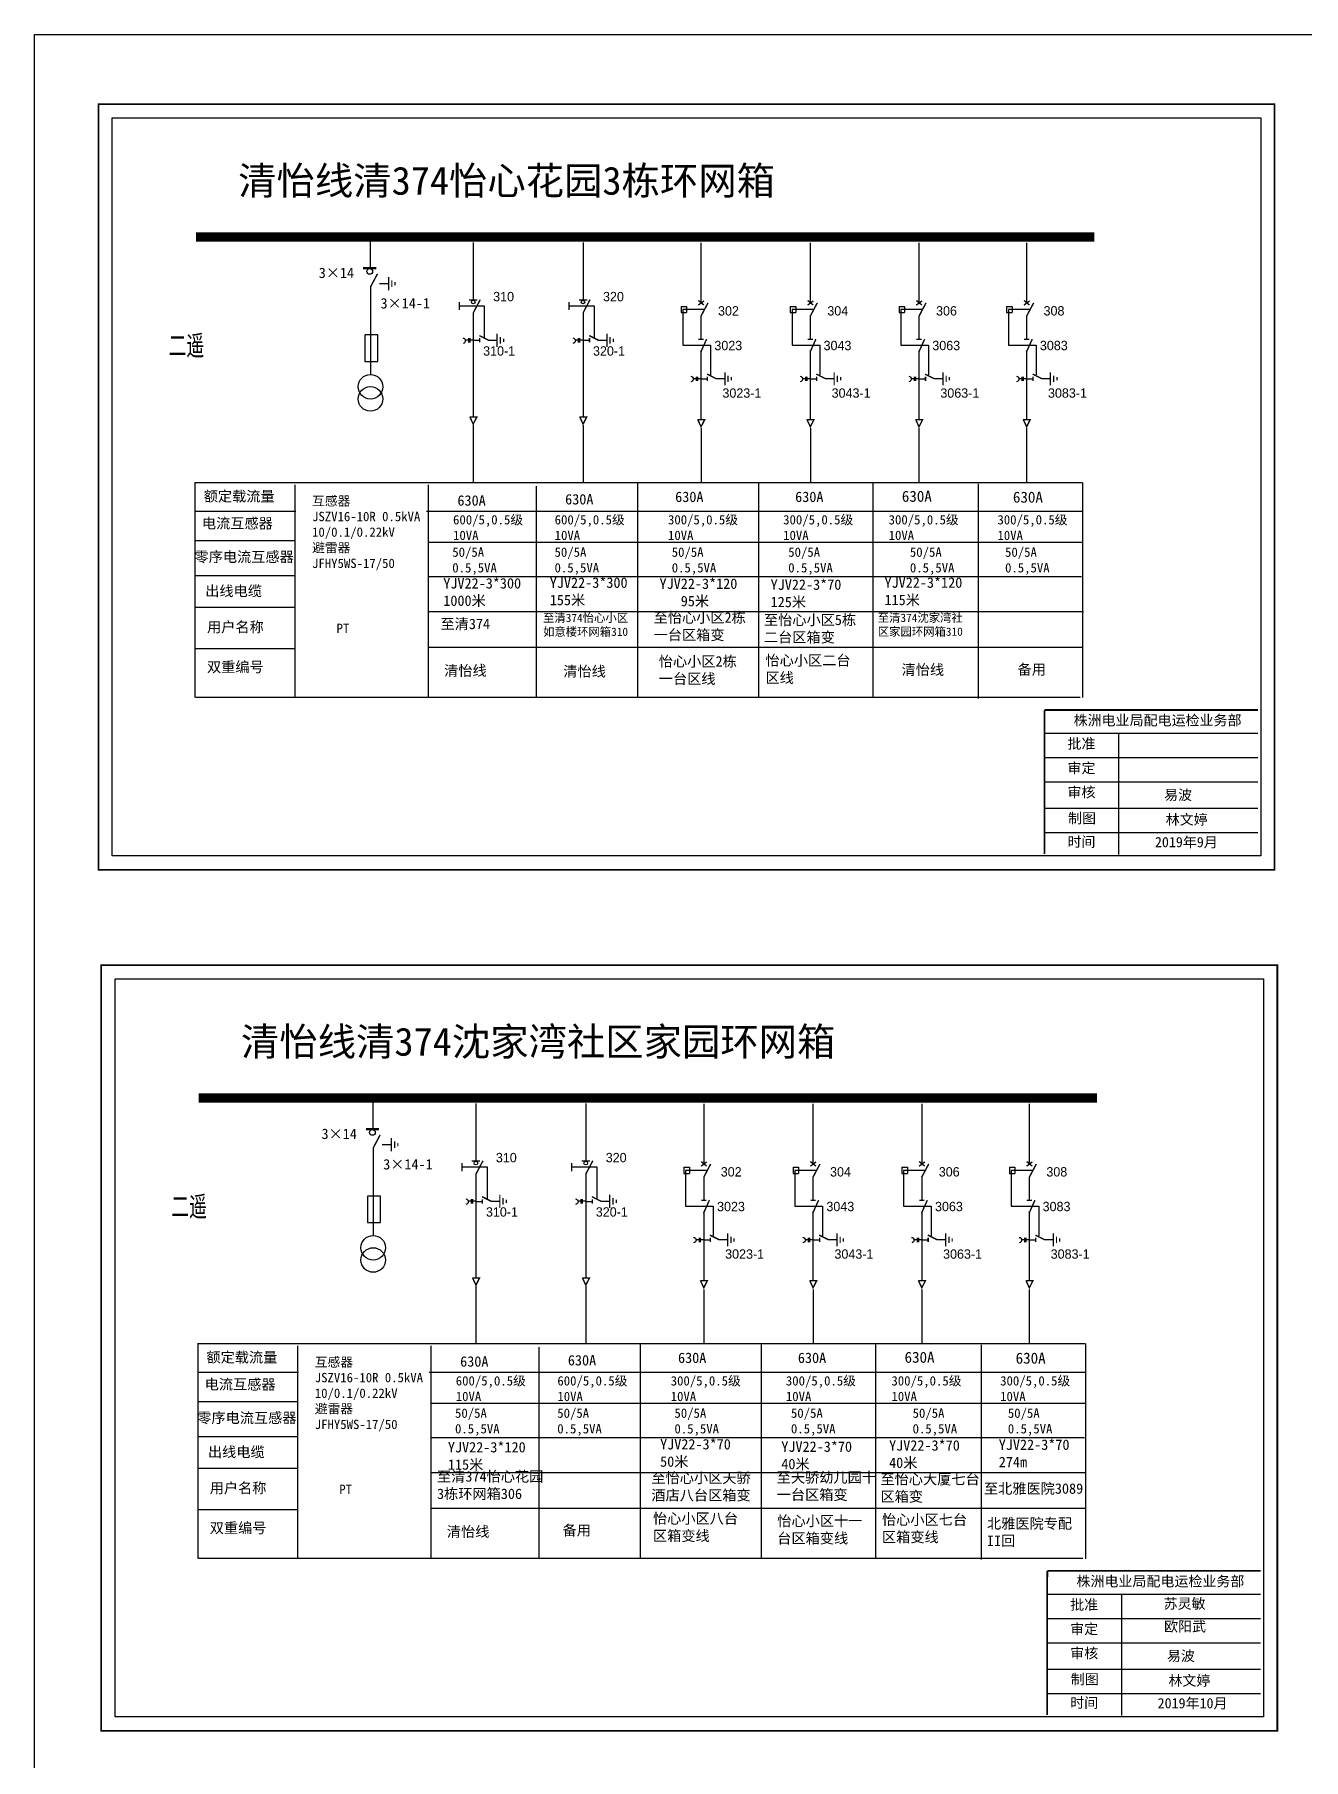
# Model space of a CAD drawing. Extents: x -194 to 226, y -192 to 105.
# Drawn here: x -194.2 to -58.8, y -79 to 105.1 of the extents above; entities that cross this region are included whole.
import ezdxf

# ---------------------------------------------------------------- set-up
doc = ezdxf.new("R2010")
doc.units = 0
doc.header["$LTSCALE"] = 0.774411
doc.linetypes.add('ACAD_ISO02W100', pattern=[15, 12, -3])
doc.linetypes.add('CENTER', pattern=[50.8, 31.75, -6.35, 6.35, -6.35])
doc.layers.get('0').update_dxf_attribs({"linetype": 'CONTINUOUS'})
doc.layers.add('2', color=7, linetype='CONTINUOUS')
doc.layers.add('3', color=7, linetype='CONTINUOUS')
doc.styles.add('hztxt_txtstyle_0.00_0_0', font='simkai.ttf')
doc.styles.add('hztxt_txtstyle_1.80_0_0', font='', dxfattribs={"height": 1.8, "bigfont": 'hztxt.shx'})
doc.styles.add('hztxt_txtstyle_2.70_0_0', font='simkai.ttf', dxfattribs={"height": 2.7})
doc.styles.add('KaiTi_txtstyle_1.11_0_0', font='simkai.ttf', dxfattribs={"height": 1.109414})
doc.styles.add('SimSun_txtstyle_1.09_0_0', font='', dxfattribs={"height": 1.0944})
doc.styles.add('字体', font='', dxfattribs={"height": 2.5})
doc.styles.add('宋体', font='', dxfattribs={"width": 0.65})
doc.styles.get('hztxt_txtstyle_1.80_0_0').set_extended_font_data('hztxt')
doc.styles.get('SimSun_txtstyle_1.09_0_0').set_extended_font_data('SimSun')
doc.styles.get('字体').set_extended_font_data('SimSun')
doc.styles.get('宋体').set_extended_font_data('SimSun')

# ---------------------------------------------------------------- blocks, each defined once
blk = doc.blocks.new('JD')
for points in [[(-2, 0.2), (-2, -0.2), (2, 0.2), (2, -0.2)], [(1, -1.2), (1, -0.8), (-1, -1.2), (-1, -0.8)], [(-0.5, -1.8), (-0.5, -2.2), (0.5, -1.8), (0.5, -2.2)]]:
    blk.add_trace(points)

msp = doc.modelspace()

# ---------------------------------------------------------------- linework, layer by layer
at = {"color": 0}
for p, q in [((-194.22, 105.09), (225.78, 105.09)), ((-158.41, 83.48), (-158.41, 80.19)), ((-147.42, 82.88), (-147.42, 76.77)), ((-135.7, 82.88), (-135.7, 76.77)), ((-123.12, 82.85), (-123.12, 76.43)), ((-111.46, 82.85), (-111.46, 76.43)), ((-99.86, 82.85), (-99.86, 76.43)), ((-88.38, 82.85), (-88.38, 76.43)), ((-158.39, 78.16), (-158.39, 68.83)), ((-157.41, 78.53), (-156.47, 78.53)), ((-125.25, 76.08), (-124.65, 76.08)), ((-125.25, 76.08), (-125.25, 75.42)), ((-124.65, 76.08), (-124.65, 75.42)), ((-113.59, 76.08), (-112.99, 76.08)), ((-113.59, 76.08), (-113.59, 75.42)), ((-112.99, 76.08), (-112.99, 75.42)), ((-101.99, 76.08), (-101.39, 76.08)), ((-101.99, 76.08), (-101.99, 75.42)), ((-101.39, 76.08), (-101.39, 75.42)), ((-90.51, 76.08), (-89.92, 76.08)), ((-90.51, 76.08), (-90.51, 75.42)), ((-89.92, 76.08), (-89.92, 75.42)), ((-147.42, 75.41), (-147.42, 64.3)), ((-135.7, 75.41), (-135.7, 64.3)), ((-125.25, 75.42), (-124.65, 75.42)), ((-123.12, 75.07), (-123.12, 72.59)), ((-113.59, 75.42), (-112.99, 75.42)), ((-111.46, 75.07), (-111.46, 72.59)), ((-101.99, 75.42), (-101.39, 75.42)), ((-99.86, 75.07), (-99.86, 72.59)), ((-90.51, 75.42), (-89.92, 75.42)), ((-88.38, 75.07), (-88.38, 72.59)), ((-147.42, 72.46), (-146.73, 72.46)), ((-145.83, 72.48), (-144.89, 72.48)), ((-135.7, 72.46), (-135.01, 72.46)), ((-134.11, 72.48), (-133.17, 72.48)), ((-123.12, 71.35), (-123.12, 64.05)), ((-111.46, 71.35), (-111.46, 64.05)), ((-99.86, 71.35), (-99.86, 64.05)), ((-88.38, 71.35), (-88.38, 64.05)), ((-123.12, 68.35), (-122.43, 68.35)), ((-121.52, 68.37), (-120.58, 68.37)), ((-111.46, 68.35), (-110.77, 68.35)), ((-109.86, 68.37), (-108.92, 68.37)), ((-99.86, 68.35), (-99.17, 68.35)), ((-98.27, 68.37), (-97.33, 68.37)), ((-88.38, 68.35), (-87.69, 68.35)), ((-86.79, 68.37), (-85.85, 68.37)), ((-166.35, 54.2), (-177.05, 54.2)), ((-166.39, 51.05), (-177.09, 51.05)), ((-166.39, 47.34), (-177.09, 47.34)), ((-166.43, 43.95), (-177.13, 43.95)), ((-166.39, 39.54), (-177.09, 39.54)), ((-158.12, -8.39), (-158.12, -11.68)), ((-147.13, -8.99), (-147.13, -15.11)), ((-135.41, -8.99), (-135.41, -15.11)), ((-122.82, -9.03), (-122.82, -15.44)), ((-111.17, -9.03), (-111.17, -15.44)), ((-99.57, -9.03), (-99.57, -15.44)), ((-88.09, -9.03), (-88.09, -15.44)), ((-158.1, -13.72), (-158.1, -23.04)), ((-157.12, -13.35), (-156.18, -13.35)), ((-147.13, -16.47), (-147.13, -27.57)), ((-135.41, -16.47), (-135.41, -27.57)), ((-124.95, -15.79), (-124.36, -15.79)), ((-124.95, -15.79), (-124.95, -16.46)), ((-124.95, -16.46), (-124.36, -16.46)), ((-124.36, -15.79), (-124.36, -16.46)), ((-113.3, -15.79), (-112.7, -15.79)), ((-113.3, -15.79), (-113.3, -16.46)), ((-113.3, -16.46), (-112.7, -16.46)), ((-112.7, -15.79), (-112.7, -16.46)), ((-101.7, -15.79), (-101.1, -15.79)), ((-101.7, -15.79), (-101.7, -16.46)), ((-101.7, -16.46), (-101.1, -16.46)), ((-101.1, -15.79), (-101.1, -16.46)), ((-90.22, -15.79), (-89.62, -15.79)), ((-90.22, -15.79), (-90.22, -16.46)), ((-90.22, -16.46), (-89.62, -16.46)), ((-89.62, -15.79), (-89.62, -16.46)), ((-122.82, -16.81), (-122.82, -19.28)), ((-111.17, -16.81), (-111.17, -19.28)), ((-99.57, -16.81), (-99.57, -19.28)), ((-88.09, -16.81), (-88.09, -19.28)), ((-147.13, -19.42), (-146.44, -19.42)), ((-145.54, -19.4), (-144.6, -19.4)), ((-135.41, -19.42), (-134.72, -19.42)), ((-133.82, -19.4), (-132.88, -19.4)), ((-122.82, -20.52), (-122.82, -27.83)), ((-111.17, -20.52), (-111.17, -27.83)), ((-99.57, -20.52), (-99.57, -27.83)), ((-88.09, -20.52), (-88.09, -27.83)), ((-122.82, -23.52), (-122.13, -23.52)), ((-121.23, -23.5), (-120.29, -23.5)), ((-111.17, -23.52), (-110.47, -23.52)), ((-109.57, -23.5), (-108.63, -23.5)), ((-99.57, -23.52), (-98.88, -23.52)), ((-97.97, -23.5), (-97.03, -23.5)), ((-88.09, -23.52), (-87.4, -23.52)), ((-86.5, -23.5), (-85.56, -23.5)), ((-166.06, -37.67), (-176.76, -37.67)), ((-166.1, -40.82), (-176.8, -40.82)), ((-166.1, -44.53), (-176.8, -44.53)), ((-166.14, -47.92), (-176.84, -47.92)), ((-166.1, -52.33), (-176.8, -52.33))]:
    msp.add_line(p, q, dxfattribs=at)
msp.add_line((-194.22, -191.91), (-194.22, 105.09))
at = {"color": 0, "linetype": 'ACAD_ISO02W100'}
for p, q in [((-122.82, 75.74), (-125.06, 75.74)), ((-125.06, 75.74), (-125.06, 71.93)), ((-111.16, 75.74), (-113.4, 75.74)), ((-113.4, 75.74), (-113.4, 71.93)), ((-99.56, 75.74), (-101.8, 75.74)), ((-101.8, 75.74), (-101.8, 71.93)), ((-88.08, 75.74), (-90.32, 75.74)), ((-90.32, 75.74), (-90.32, 71.93)), ((-125.06, 71.93), (-122.1, 71.93)), ((-122.1, 71.93), (-122.1, 68.78)), ((-113.4, 71.93), (-110.44, 71.93)), ((-110.44, 71.93), (-110.44, 68.78)), ((-101.8, 71.93), (-98.85, 71.93)), ((-98.85, 71.93), (-98.85, 68.78)), ((-90.32, 71.93), (-87.37, 71.93)), ((-87.37, 71.93), (-87.37, 68.78)), ((-122.52, -16.14), (-124.76, -16.14)), ((-124.76, -16.14), (-124.76, -19.95)), ((-110.87, -16.14), (-113.11, -16.14)), ((-113.11, -16.14), (-113.11, -19.95)), ((-99.27, -16.14), (-101.51, -16.14)), ((-101.51, -16.14), (-101.51, -19.95)), ((-87.79, -16.14), (-90.03, -16.14)), ((-90.03, -16.14), (-90.03, -19.95)), ((-124.76, -19.95), (-121.81, -19.95)), ((-121.81, -19.95), (-121.81, -23.09)), ((-113.11, -19.95), (-110.15, -19.95)), ((-110.15, -19.95), (-110.15, -23.09)), ((-101.51, -19.95), (-98.55, -19.95)), ((-98.55, -19.95), (-98.55, -23.09)), ((-90.03, -19.95), (-87.08, -19.95)), ((-87.08, -19.95), (-87.08, -23.09))]:
    msp.add_line(p, q, dxfattribs=at)
at = {"color": 0, "linetype": 'CENTER'}
for p, q in [((-147.42, 63.41), (-147.42, 57.27)), ((-135.7, 63.41), (-135.7, 57.27)), ((-123.11, 63.07), (-123.11, 57.3)), ((-111.45, 63.07), (-111.45, 57.3)), ((-99.86, 63.07), (-99.86, 57.3)), ((-88.38, 63.07), (-88.38, 57.3)), ((-147.13, -28.47), (-147.13, -34.6)), ((-135.41, -28.47), (-135.41, -34.6)), ((-122.82, -28.81), (-122.82, -34.57)), ((-111.16, -28.81), (-111.16, -34.57)), ((-99.56, -28.81), (-99.56, -34.57)), ((-88.09, -28.81), (-88.09, -34.57))]:
    msp.add_line(p, q, dxfattribs=at)
at = {"color": 0, "linetype": 'Continuous'}
for p, q in [((-177.12, 57.28), (-82.45, 57.28)), ((-177.07, 34.34), (-177.07, 57.28)), ((-129.89, 57.24), (-129.89, 34.35)), ((-117, 57.24), (-117, 34.35)), ((-104.8, 57.23), (-104.8, 34.33)), ((-93.53, 57.15), (-93.53, 34.25)), ((-82.4, 57.27), (-82.4, 34.33)), ((-166.45, 57.04), (-166.45, 34.35)), ((-152.24, 57.04), (-152.24, 34.35)), ((-140.72, 56.89), (-140.72, 34.36)), ((-152.41, 54.22), (-82.42, 54.22)), ((-152.24, 50.92), (-82.4, 50.92)), ((-152.24, 47.24), (-82.51, 47.24)), ((-152.24, 43.51), (-82.32, 43.51)), ((-152.24, 39.72), (-82.42, 39.72)), ((-82.66, 34.34), (-177, 34.34)), ((-86.46, 30.53), (-63.71, 30.53)), ((-78.57, 30.53), (-78.57, 17.6)), ((-86.46, 27.94), (-63.71, 27.94)), ((-86.46, 25.35), (-63.71, 25.35)), ((-86.46, 22.52), (-63.71, 22.52)), ((-86.46, 19.93), (-63.71, 19.93)), ((-176.82, -34.59), (-82.16, -34.59)), ((-176.78, -57.53), (-176.78, -34.59)), ((-166.15, -34.84), (-166.15, -57.53)), ((-151.94, -34.84), (-151.94, -57.53)), ((-129.6, -34.63), (-129.6, -57.53)), ((-116.71, -34.63), (-116.71, -57.53)), ((-104.51, -34.65), (-104.51, -57.54)), ((-93.24, -34.73), (-93.24, -57.62)), ((-82.1, -34.6), (-82.1, -57.55)), ((-140.43, -34.99), (-140.43, -57.51)), ((-152.12, -37.65), (-82.13, -37.65)), ((-151.94, -40.95), (-82.1, -40.95)), ((-151.94, -44.63), (-82.22, -44.63)), ((-151.94, -48.36), (-82.03, -48.36)), ((-151.94, -52.16), (-82.13, -52.16)), ((-82.37, -57.53), (-176.71, -57.53)), ((-86.17, -61.34), (-63.42, -61.34)), ((-78.27, -61.34), (-78.27, -74.27)), ((-86.17, -63.94), (-63.42, -63.94)), ((-86.17, -66.53), (-63.42, -66.53)), ((-86.17, -69.35), (-63.42, -69.35)), ((-86.17, -71.95), (-63.42, -71.95))]:
    msp.add_line(p, q, dxfattribs=at)
at = {"color": 0, "linetype": 'Continuous', "const_width": 0.182}
for points in [[(-187.4, 97.66), (-61.92, 97.66), (-61.92, 15.96), (-187.4, 15.96)], [(-187.11, 5.79), (-61.63, 5.79), (-61.63, -75.91), (-187.11, -75.91)]]:
    msp.add_lwpolyline(points, close=True, dxfattribs=at)
at = {"color": 0, "linetype": 'Continuous'}
for points in [[(-185.93, 96.19), (-63.4, 96.19), (-63.4, 17.44), (-185.93, 17.44)], [(-185.63, 4.31), (-63.1, 4.31), (-63.1, -74.44), (-185.63, -74.44)]]:
    msp.add_lwpolyline(points, close=True, dxfattribs=at)
at = {"color": 0}
for points, const_width in [([(-177, 83.48), (-81.15, 83.48)], 0.998), ([(-159.16, 80.15), (-157.76, 80.15)], 0.238), ([(-158.39, 78.12), (-157.64, 79.54)], 0.15), ([(-147.86, 76.75), (-146.98, 76.75)], 0.15), ([(-147.42, 75.37), (-146.67, 76.79)], 0.15), ([(-136.15, 76.75), (-135.26, 76.75)], 0.15), ([(-135.7, 75.37), (-134.96, 76.79)], 0.15), ([(-123.4, 76.21), (-122.79, 76.66)], 0.15), ([(-123.4, 76.71), (-122.81, 76.22)], 0.15), ([(-123.12, 75.03), (-122.37, 76.45)], 0.15), ([(-111.74, 76.21), (-111.13, 76.66)], 0.15), ([(-111.74, 76.71), (-111.15, 76.22)], 0.15), ([(-111.46, 75.03), (-110.71, 76.45)], 0.15), ([(-100.15, 76.21), (-99.54, 76.66)], 0.15), ([(-100.14, 76.71), (-99.55, 76.22)], 0.15), ([(-99.86, 75.03), (-99.11, 76.45)], 0.15), ([(-88.66, 76.71), (-88.08, 76.22)], 0.15), ([(-88.67, 76.21), (-88.06, 76.66)], 0.15), ([(-88.38, 75.03), (-87.63, 76.45)], 0.15), ([(-146.77, 72.96), (-145.77, 72.46)], 0.15), ([(-146.73, 72.69), (-146.73, 72.23)], 0.15), ([(-135.05, 72.96), (-134.05, 72.46)], 0.15), ([(-135.01, 72.69), (-135.01, 72.23)], 0.15), ([(-123.39, 72.55), (-122.83, 72.55)], 0.15), ([(-123.15, 71.17), (-122.52, 72.58)], 0.15), ([(-111.73, 72.55), (-111.17, 72.55)], 0.15), ([(-111.49, 71.17), (-110.86, 72.58)], 0.15), ([(-100.13, 72.55), (-99.57, 72.55)], 0.15), ([(-99.89, 71.17), (-99.26, 72.58)], 0.15), ([(-88.65, 72.55), (-88.1, 72.55)], 0.15), ([(-88.41, 71.17), (-87.78, 72.58)], 0.15), ([(-122.46, 68.85), (-121.47, 68.35)], 0.15), ([(-122.43, 68.58), (-122.43, 68.12)], 0.15), ([(-110.81, 68.85), (-109.81, 68.35)], 0.15), ([(-110.77, 68.58), (-110.77, 68.12)], 0.15), ([(-99.21, 68.85), (-98.21, 68.35)], 0.15), ([(-99.17, 68.58), (-99.17, 68.12)], 0.15), ([(-87.73, 68.85), (-86.73, 68.35)], 0.15), ([(-87.69, 68.58), (-87.69, 68.12)], 0.15), ([(-147.79, 64.28), (-147.03, 64.28), (-147.42, 63.51), (-147.78, 64.3)], 0.15), ([(-136.07, 64.28), (-135.31, 64.28), (-135.7, 63.51), (-136.06, 64.3)], 0.15), ([(-123.48, 64), (-122.72, 64), (-123.11, 63.23), (-123.48, 64.02)], 0.15), ([(-111.83, 64), (-111.06, 64), (-111.45, 63.23), (-111.82, 64.02)], 0.15), ([(-100.23, 64), (-99.47, 64), (-99.86, 63.23), (-100.22, 64.02)], 0.15), ([(-88.75, 64), (-87.99, 64), (-88.38, 63.23), (-88.74, 64.02)], 0.15), ([(-176.71, -8.39), (-80.86, -8.39)], 0.998), ([(-158.87, -11.73), (-157.46, -11.73)], 0.238), ([(-158.1, -13.75), (-157.35, -12.33)], 0.15), ([(-147.57, -15.12), (-146.69, -15.12)], 0.15), ([(-147.13, -16.51), (-146.38, -15.09)], 0.15), ([(-135.85, -15.12), (-134.97, -15.12)], 0.15), ([(-135.41, -16.51), (-134.66, -15.09)], 0.15), ([(-123.1, -15.17), (-122.52, -15.66)], 0.15), ([(-123.11, -15.67), (-122.5, -15.21)], 0.15), ([(-122.82, -16.84), (-122.08, -15.43)], 0.15), ([(-111.45, -15.67), (-110.84, -15.21)], 0.15), ([(-111.45, -15.17), (-110.86, -15.66)], 0.15), ([(-111.17, -16.84), (-110.42, -15.43)], 0.15), ([(-99.85, -15.67), (-99.24, -15.21)], 0.15), ([(-99.85, -15.17), (-99.26, -15.66)], 0.15), ([(-99.57, -16.84), (-98.82, -15.43)], 0.15), ([(-88.37, -15.17), (-87.78, -15.66)], 0.15), ([(-88.38, -15.67), (-87.77, -15.21)], 0.15), ([(-88.09, -16.84), (-87.34, -15.43)], 0.15), ([(-146.48, -18.92), (-145.48, -19.42)], 0.15), ([(-146.44, -19.19), (-146.44, -19.65)], 0.15), ([(-134.76, -18.92), (-133.76, -19.42)], 0.15), ([(-134.72, -19.19), (-134.72, -19.65)], 0.15), ([(-123.09, -19.32), (-122.54, -19.32)], 0.15), ([(-122.85, -20.7), (-122.22, -19.29)], 0.15), ([(-111.43, -19.32), (-110.88, -19.32)], 0.15), ([(-111.2, -20.7), (-110.57, -19.29)], 0.15), ([(-99.84, -19.32), (-99.28, -19.32)], 0.15), ([(-99.6, -20.7), (-98.97, -19.29)], 0.15), ([(-88.36, -19.32), (-87.81, -19.32)], 0.15), ([(-88.12, -20.7), (-87.49, -19.29)], 0.15), ([(-122.17, -23.02), (-121.17, -23.52)], 0.15), ([(-122.13, -23.29), (-122.13, -23.75)], 0.15), ([(-110.51, -23.02), (-109.51, -23.52)], 0.15), ([(-110.47, -23.29), (-110.47, -23.75)], 0.15), ([(-98.92, -23.02), (-97.92, -23.52)], 0.15), ([(-98.88, -23.29), (-98.88, -23.75)], 0.15), ([(-87.44, -23.02), (-86.44, -23.52)], 0.15), ([(-87.4, -23.29), (-87.4, -23.75)], 0.15), ([(-147.5, -27.59), (-146.74, -27.59), (-147.13, -28.36), (-147.49, -27.58)], 0.15), ([(-135.78, -27.59), (-135.02, -27.59), (-135.41, -28.36), (-135.77, -27.58)], 0.15), ([(-123.19, -27.87), (-122.43, -27.87), (-122.82, -28.64), (-123.18, -27.86)], 0.15), ([(-111.53, -27.87), (-110.77, -27.87), (-111.16, -28.64), (-111.52, -27.86)], 0.15), ([(-99.94, -27.87), (-99.17, -27.87), (-99.56, -28.64), (-99.93, -27.86)], 0.15), ([(-88.46, -27.87), (-87.7, -27.87), (-88.09, -28.64), (-88.45, -27.86)], 0.15)]:
    msp.add_lwpolyline(points, dxfattribs=dict(at, const_width=const_width))
for points in [[(-148.93, 76.52), (-148.93, 75.69)], [(-137.21, 76.52), (-137.21, 75.69)], [(-158.98, 72.99), (-158.98, 70.19), (-157.6, 70.19), (-157.6, 73.03), (-158.98, 73.03)], [(-147.93, 72.47), (-148.24, 72.47)], [(-147.93, 72.68), (-147.93, 72.22)], [(-147.79, 72.68), (-147.79, 72.22)], [(-147.42, 72.47), (-147.79, 72.47)], [(-136.21, 72.47), (-136.52, 72.47)], [(-136.21, 72.68), (-136.21, 72.22)], [(-136.07, 72.68), (-136.07, 72.22)], [(-135.71, 72.47), (-136.07, 72.47)], [(-123.62, 68.36), (-123.94, 68.36)], [(-123.62, 68.57), (-123.62, 68.12)], [(-123.48, 68.57), (-123.48, 68.12)], [(-123.12, 68.36), (-123.48, 68.36)], [(-111.96, 68.36), (-112.28, 68.36)], [(-111.96, 68.57), (-111.96, 68.12)], [(-111.82, 68.57), (-111.82, 68.12)], [(-111.46, 68.36), (-111.82, 68.36)], [(-100.36, 68.36), (-100.68, 68.36)], [(-100.36, 68.57), (-100.36, 68.12)], [(-100.22, 68.57), (-100.22, 68.12)], [(-99.86, 68.36), (-100.22, 68.36)], [(-88.89, 68.36), (-89.2, 68.36)], [(-88.89, 68.57), (-88.89, 68.12)], [(-88.75, 68.57), (-88.75, 68.12)], [(-88.39, 68.36), (-88.75, 68.36)], [(-148.64, -15.35), (-148.64, -16.19)], [(-136.92, -15.35), (-136.92, -16.19)], [(-158.69, -18.88), (-158.69, -21.68), (-157.31, -21.68), (-157.31, -18.85), (-158.69, -18.85)], [(-147.63, -19.41), (-147.95, -19.41)], [(-147.63, -19.2), (-147.63, -19.65)], [(-147.49, -19.2), (-147.49, -19.65)], [(-147.13, -19.41), (-147.49, -19.41)], [(-135.92, -19.41), (-136.23, -19.41)], [(-135.92, -19.2), (-135.92, -19.65)], [(-135.78, -19.2), (-135.78, -19.65)], [(-135.41, -19.41), (-135.78, -19.41)], [(-123.33, -23.51), (-123.64, -23.51)], [(-123.33, -23.3), (-123.33, -23.76)], [(-123.19, -23.3), (-123.19, -23.76)], [(-122.83, -23.51), (-123.19, -23.51)], [(-111.67, -23.51), (-111.98, -23.51)], [(-111.67, -23.3), (-111.67, -23.76)], [(-111.53, -23.3), (-111.53, -23.76)], [(-111.17, -23.51), (-111.53, -23.51)], [(-100.07, -23.51), (-100.39, -23.51)], [(-100.07, -23.3), (-100.07, -23.76)], [(-99.93, -23.3), (-99.93, -23.76)], [(-99.57, -23.51), (-99.93, -23.51)], [(-88.6, -23.51), (-88.91, -23.51)], [(-88.6, -23.3), (-88.6, -23.76)], [(-88.45, -23.3), (-88.45, -23.76)], [(-88.09, -23.51), (-88.45, -23.51)]]:
    msp.add_lwpolyline(points, dxfattribs=at)
at = {"color": 0, "linetype": 'ACAD_ISO02W100'}
for points in [[(-146.2, 72.69), (-146.2, 76.11), (-148.93, 76.11)], [(-134.48, 72.69), (-134.48, 76.11), (-137.21, 76.11)], [(-145.9, -19.18), (-145.9, -15.77), (-148.64, -15.77)], [(-134.18, -19.18), (-134.18, -15.77), (-136.92, -15.77)]]:
    msp.add_lwpolyline(points, dxfattribs=at)
at = {"color": 0}
for points in [[(-148.51, 72.72, -0.877934), (-148.5, 72.12)], [(-136.79, 72.72, -0.877934), (-136.78, 72.12)], [(-124.2, 68.62, -0.877934), (-124.19, 68.01)], [(-112.55, 68.62, -0.877934), (-112.53, 68.01)], [(-100.95, 68.62, -0.877934), (-100.94, 68.01)], [(-89.47, 68.62, -0.877934), (-89.46, 68.01)], [(-148.22, -19.15, -0.877934), (-148.21, -19.76)], [(-136.5, -19.15, -0.877934), (-136.49, -19.76)], [(-123.91, -23.26, -0.877934), (-123.9, -23.86)], [(-112.25, -23.26, -0.877934), (-112.24, -23.86)], [(-100.66, -23.26, -0.877934), (-100.64, -23.86)], [(-89.18, -23.26, -0.877934), (-89.17, -23.86)]]:
    msp.add_lwpolyline(points, format="xyb", dxfattribs=at)
at = {"color": 0, "linetype": 'Continuous', "const_width": 0.182}
for points in [[(-86.46, 33.01), (-86.48, 17.64)], [(-86.46, 33.01), (-63.71, 33.01)], [(-86.17, -58.86), (-86.18, -74.23)], [(-86.17, -58.86), (-63.42, -58.86)]]:
    msp.add_lwpolyline(points, dxfattribs=at)
at = {"color": 0}
for centre, radius in [((-158.46, 79.81), 0.305), ((-147.42, 76.54), 0.192), ((-135.7, 76.54), 0.192), ((-158.17, -12.06), 0.305), ((-147.13, -15.34), 0.192), ((-135.41, -15.34), 0.192)]:
    msp.add_circle(centre, radius, dxfattribs=at)
at = {"layer": '2', "color": 0}
for centre in [(-158.38, 67.5), (-158.38, 66.2), (-158.09, -24.37), (-158.09, -25.68)]:
    msp.add_circle(centre, 1.31, dxfattribs=at)

# ---------------------------------------------------------------- block references
at = {"color": 0, "xscale": 0.3494655254594932, "yscale": 0.3494655254594932, "zscale": 0.3494655254595134, "rotation": 90}
for p in [(-156.45, 78.5), (-144.88, 72.45), (-133.16, 72.45), (-120.57, 68.35), (-108.91, 68.35), (-97.31, 68.35), (-85.84, 68.35), (-156.16, -13.37), (-144.58, -19.42), (-132.86, -19.42), (-120.28, -23.53), (-108.62, -23.53), (-97.02, -23.53), (-85.54, -23.53)]:
    msp.add_blockref('JD', p, dxfattribs=at)

# ---------------------------------------------------------------- texts
at = {"color": 0, "linetype": 'Continuous', "style": 'hztxt_txtstyle_2.70_0_0'}
for s, p in [('3×14', (-163.9, 79.1)), ('3×14-1', (-157.31, 75.85)), ('3×14', (-163.6, -12.77)), ('3×14-1', (-157.02, -16.02))]:
    msp.add_text(s, height=1.109, dxfattribs=at).set_placement(p)
at = {"color": 0, "style": 'hztxt_txtstyle_1.80_0_0'}
for s, p in [('310', (-145.29, 76.62)), ('320', (-133.57, 76.62)), ('302', (-121.3, 75.1)), ('304', (-109.64, 75.1)), ('306', (-98.04, 75.1)), ('308', (-86.57, 75.1)), ('310-1', (-146.36, 70.82)), ('320-1', (-134.64, 70.82)), ('3023', (-121.69, 71.4)), ('3043', (-110.04, 71.4)), ('3063', (-98.44, 71.4)), ('3083', (-86.96, 71.4)), ('3023-1', (-120.83, 66.33)), ('3043-1', (-109.18, 66.33)), ('3063-1', (-97.58, 66.33)), ('3083-1', (-86.1, 66.33)), ('310', (-145, -15.25)), ('320', (-133.28, -15.25)), ('302', (-121.01, -16.77)), ('304', (-109.35, -16.77)), ('306', (-97.75, -16.77)), ('308', (-86.27, -16.77)), ('310-1', (-146.06, -21.05)), ('320-1', (-134.34, -21.05)), ('3023', (-121.4, -20.47)), ('3043', (-109.74, -20.47)), ('3063', (-98.15, -20.47)), ('3083', (-86.67, -20.47)), ('3023-1', (-120.54, -25.54)), ('3043-1', (-108.88, -25.54)), ('3063-1', (-97.29, -25.54)), ('3083-1', (-85.81, -25.54))]:
    msp.add_text(s, height=0.998, dxfattribs=at).set_placement(p)
at = {"color": 0, "linetype": 'Continuous', "attachment_point": 1}
for s, insert, char_height, width, style in [('清怡线清374怡心花园3栋环网箱', (-172.49, 90.99), 3, 90.5642, '字体'), ('{\\fSimSun|b0|i0|c134|p2;额定载流量}', (-176.17, 56.37), 1.1094, 17.8852, 'hztxt_txtstyle_2.70_0_0'), ('\\A1;{\\fSimSun|b0|i0|c134|p2;互感器\\PJSZV16-10R 0.5kVA\\P10/0.1/0.22kV\\P避雷器\\PJFHY5WS-17/50}', (-164.61, 55.82), 0.9985, 18.4113, 'hztxt_txtstyle_2.70_0_0'), ('{\\fSimSun|b0|i0|c134|p2;630A}', (-149.1, 55.92), 1.1094, 17.8852, 'hztxt_txtstyle_2.70_0_0'), ('{\\fSimSun|b0|i0|c134|p2;630A}', (-137.61, 56.05), 1.1094, 17.8852, 'hztxt_txtstyle_2.70_0_0'), ('{\\fSimSun|b0|i0|c134|p2;630A}', (-125.87, 56.31), 1.1094, 17.8852, 'hztxt_txtstyle_2.70_0_0'), ('{\\fSimSun|b0|i0|c134|p2;630A}', (-113.07, 56.31), 1.1094, 17.8852, 'hztxt_txtstyle_2.70_0_0'), ('{\\fSimSun|b0|i0|c134|p2;630A}', (-101.69, 56.4), 1.1757, 9.454, 'hztxt_txtstyle_0.00_0_0'), ('{\\fSimSun|b0|i0|c134|p2;630A}', (-89.84, 56.31), 1.1757, 9.454, 'hztxt_txtstyle_0.00_0_0'), ('{\\fSimSun|b0|i0|c134|p2;电流互感器}', (-176.36, 53.49), 1.1094, 17.8852, 'hztxt_txtstyle_2.70_0_0'), ('\\A1;{\\fSimSun|b0|i0|c134|p2;600/5,0.5级\\P10VA}', (-149.57, 53.81), 0.9985, 18.4113, 'hztxt_txtstyle_2.70_0_0'), ('\\A1;{\\fSimSun|b0|i0|c134|p2;600/5,0.5级\\P10VA}', (-138.73, 53.81), 0.9985, 18.4113, 'hztxt_txtstyle_2.70_0_0'), ('\\A1;{\\fSimSun|b0|i0|c134|p2;300/5,0.5级\\P10VA}', (-126.64, 53.81), 0.9985, 18.4113, 'hztxt_txtstyle_2.70_0_0'), ('\\A1;{\\fSimSun|b0|i0|c134|p2;300/5,0.5级\\P10VA}', (-114.35, 53.81), 0.9985, 18.4113, 'hztxt_txtstyle_2.70_0_0'), ('\\A1;{\\fSimSun|b0|i0|c134|p2;300/5,0.5级\\P10VA}', (-103.1, 53.81), 0.9985, 18.4113, 'hztxt_txtstyle_2.70_0_0'), ('\\A1;{\\fSimSun|b0|i0|c134|p2;300/5,0.5级\\P10VA}', (-91.49, 53.81), 0.9985, 18.4113, 'hztxt_txtstyle_2.70_0_0'), ('{\\fSimSun|b0|i0|c134|p2;零序电流互感器}', (-177.15, 49.91), 1.1094, 17.8852, 'hztxt_txtstyle_2.70_0_0'), ('{\\fSimSun|b0|i0|c134|p2;50/5A\\P0.5,5VA}', (-149.65, 50.35), 0.9985, 17.8852, 'hztxt_txtstyle_2.70_0_0'), ('{\\fSimSun|b0|i0|c134|p2;50/5A\\P0.5,5VA}', (-138.74, 50.35), 0.9985, 17.8852, 'hztxt_txtstyle_2.70_0_0'), ('{\\fSimSun|b0|i0|c134|p2;50/5A\\P0.5,5VA}', (-126.24, 50.35), 0.9985, 17.8852, 'hztxt_txtstyle_2.70_0_0'), ('{\\fSimSun|b0|i0|c134|p2;50/5A\\P0.5,5VA}', (-113.81, 50.35), 0.9985, 17.8852, 'hztxt_txtstyle_2.70_0_0'), ('{\\fSimSun|b0|i0|c134|p2;50/5A\\P0.5,5VA}', (-100.83, 50.35), 0.9985, 17.8852, 'hztxt_txtstyle_2.70_0_0'), ('{\\fSimSun|b0|i0|c134|p2;50/5A\\P0.5,5VA}', (-90.68, 50.35), 0.9985, 17.8852, 'hztxt_txtstyle_2.70_0_0'), ('{\\fSimSun|b0|i0|c134|p2;出线电缆}', (-176.01, 46.27), 1.1094, 17.8852, 'hztxt_txtstyle_2.70_0_0'), ('{\\fSimSun|b0|i0|c134|p2;YJV22-3*300\\P1000米}', (-150.61, 47.08), 1.1094, 17.8852, 'hztxt_txtstyle_2.70_0_0'), ('{\\fSimSun|b0|i0|c134|p2;YJV22-3*300\\P155米}', (-139.25, 47.15), 1.1094, 17.8852, 'hztxt_txtstyle_2.70_0_0'), ('{\\fSimSun|b0|i0|c134|p2;YJV22-3*70\\P125米}', (-115.69, 46.94), 1.1094, 17.8852, 'hztxt_txtstyle_2.70_0_0'), ('{\\fSimSun|b0|i0|c134|p2;YJV22-3*120\\P115米}', (-103.54, 47.16), 1.1094, 17.8852, 'hztxt_txtstyle_2.70_0_0'), ('{\\fSimSun|b0|i0|c134|p2;用户名称}', (-175.82, 42.42), 1.1094, 17.8852, 'hztxt_txtstyle_2.70_0_0'), ('{\\fSimSun|b0|i0|c134|p2;至清374}', (-150.91, 42.75), 1.1094, 9.6036, 'hztxt_txtstyle_2.70_0_0'), ('{\\fSimSun|b0|i0|c134|p2;至清374怡心小区如意楼环网箱310}', (-139.97, 43.28), 0.8875, 9.8458, 'hztxt_txtstyle_2.70_0_0'), ('{\\fSimSun|b0|i0|c134|p2;至怡心小区5栋二台区箱变}', (-116.4, 43.18), 1.1094, 10.2359, 'hztxt_txtstyle_2.70_0_0'), ('{\\fSimSun|b0|i0|c134|p2;至清374沈家湾社区家园环网箱310}', (-104.26, 43.29), 0.8875, 9.8458, 'hztxt_txtstyle_2.70_0_0'), ('{\\fSimSun|b0|i0|c134|p2;PT}', (-162, 42.22), 1.0024, 7.7986, 'hztxt_txtstyle_0.00_0_0'), ('{\\fSimSun|b0|i0|c134|p2;怡心小区二台区线}', (-116.24, 38.86), 1.1094, 10.2359, 'hztxt_txtstyle_2.70_0_0'), ('{\\fSimSun|b0|i0|c134|p2;双重编号}', (-175.82, 38.16), 1.1094, 17.8852, 'hztxt_txtstyle_2.70_0_0'), ('{\\fSimSun|b0|i0|c134|p2;清怡线}', (-150.52, 37.77), 1.1094, 9.6036, 'hztxt_txtstyle_2.70_0_0'), ('{\\fSimSun|b0|i0|c134|p2;清怡线}', (-137.81, 37.69), 1.1094, 9.6036, 'hztxt_txtstyle_2.70_0_0'), ('{\\fSimSun|b0|i0|c134|p2;清怡线}', (-101.72, 37.86), 1.1094, 9.6036, 'hztxt_txtstyle_2.70_0_0'), ('{\\fSimSun|b0|i0|c134|p2;备用}', (-89.34, 37.89), 1.1094, 9.6036, 'hztxt_txtstyle_2.70_0_0'), ('株洲电业局配电运检业务部', (-83.36, 32.46), 1.0944, 29.9201, '字体'), ('{\\fKaiTi_GB2312|b0|i0|c134|p49;批准}', (-84.02, 29.97), 1.0944, 8.5588, '字体'), ('\\f\uffbfﾬￌﾣﾤ_GB2312|b0|i0|c134|p49;审定', (-84.02, 27.37), 1.0944, 8.5588, '字体'), ('\\f\uffbfﾬￌﾣﾤ_GB2312|b0|i0|c134|p49;审核', (-84.02, 24.79), 1.0944, 8.5588, '字体'), ('易波', (-73.71, 24.5), 1.094, 8.5588, '字体'), ('\\f\uffbfﾬￌﾣﾤ_GB2312|b0|i0|c134|p49;制图', (-83.96, 22.01), 1.0944, 8.5588, '字体'), ('\\f\uffbfﾬￌﾣﾤ_GB2312|b0|i0|c134|p49;时间', (-84.02, 19.5), 1.0944, 8.5588, '字体'), ('清怡线清374沈家湾社区家园环网箱', (-172.19, -0.88), 3, 90.5642, '字体'), ('{\\fSimSun|b0|i0|c134|p2;额定载流量}', (-175.88, -35.5), 1.1094, 17.8852, 'hztxt_txtstyle_2.70_0_0'), ('\\A1;{\\fSimSun|b0|i0|c134|p2;互感器\\PJSZV16-10R 0.5kVA\\P10/0.1/0.22kV\\P避雷器\\PJFHY5WS-17/50}', (-164.32, -36.06), 0.9985, 18.4113, 'hztxt_txtstyle_2.70_0_0'), ('{\\fSimSun|b0|i0|c134|p2;630A}', (-148.81, -35.95), 1.1094, 17.8852, 'hztxt_txtstyle_2.70_0_0'), ('{\\fSimSun|b0|i0|c134|p2;630A}', (-137.32, -35.82), 1.1094, 17.8852, 'hztxt_txtstyle_2.70_0_0'), ('{\\fSimSun|b0|i0|c134|p2;630A}', (-125.57, -35.56), 1.1094, 17.8852, 'hztxt_txtstyle_2.70_0_0'), ('{\\fSimSun|b0|i0|c134|p2;630A}', (-112.78, -35.56), 1.1094, 17.8852, 'hztxt_txtstyle_2.70_0_0'), ('{\\fSimSun|b0|i0|c134|p2;630A}', (-101.4, -35.47), 1.1757, 9.454, 'hztxt_txtstyle_0.00_0_0'), ('{\\fSimSun|b0|i0|c134|p2;630A}', (-89.55, -35.56), 1.1757, 9.454, 'hztxt_txtstyle_0.00_0_0'), ('{\\fSimSun|b0|i0|c134|p2;电流互感器}', (-176.07, -38.39), 1.1094, 17.8852, 'hztxt_txtstyle_2.70_0_0'), ('\\A1;{\\fSimSun|b0|i0|c134|p2;600/5,0.5级\\P10VA}', (-149.28, -38.07), 0.9985, 18.4113, 'hztxt_txtstyle_2.70_0_0'), ('\\A1;{\\fSimSun|b0|i0|c134|p2;600/5,0.5级\\P10VA}', (-138.44, -38.07), 0.9985, 18.4113, 'hztxt_txtstyle_2.70_0_0'), ('\\A1;{\\fSimSun|b0|i0|c134|p2;300/5,0.5级\\P10VA}', (-126.35, -38.07), 0.9985, 18.4113, 'hztxt_txtstyle_2.70_0_0'), ('\\A1;{\\fSimSun|b0|i0|c134|p2;300/5,0.5级\\P10VA}', (-114.06, -38.07), 0.9985, 18.4113, 'hztxt_txtstyle_2.70_0_0'), ('\\A1;{\\fSimSun|b0|i0|c134|p2;300/5,0.5级\\P10VA}', (-102.8, -38.07), 0.9985, 18.4113, 'hztxt_txtstyle_2.70_0_0'), ('\\A1;{\\fSimSun|b0|i0|c134|p2;300/5,0.5级\\P10VA}', (-91.2, -38.07), 0.9985, 18.4113, 'hztxt_txtstyle_2.70_0_0'), ('{\\fSimSun|b0|i0|c134|p2;零序电流互感器}', (-176.86, -41.96), 1.1094, 17.8852, 'hztxt_txtstyle_2.70_0_0'), ('{\\fSimSun|b0|i0|c134|p2;50/5A\\P0.5,5VA}', (-149.36, -41.52), 0.9985, 17.8852, 'hztxt_txtstyle_2.70_0_0'), ('{\\fSimSun|b0|i0|c134|p2;50/5A\\P0.5,5VA}', (-138.45, -41.52), 0.9985, 17.8852, 'hztxt_txtstyle_2.70_0_0'), ('{\\fSimSun|b0|i0|c134|p2;50/5A\\P0.5,5VA}', (-125.95, -41.52), 0.9985, 17.8852, 'hztxt_txtstyle_2.70_0_0'), ('{\\fSimSun|b0|i0|c134|p2;50/5A\\P0.5,5VA}', (-113.52, -41.52), 0.9985, 17.8852, 'hztxt_txtstyle_2.70_0_0'), ('{\\fSimSun|b0|i0|c134|p2;50/5A\\P0.5,5VA}', (-100.54, -41.52), 0.9985, 17.8852, 'hztxt_txtstyle_2.70_0_0'), ('{\\fSimSun|b0|i0|c134|p2;50/5A\\P0.5,5VA}', (-90.38, -41.52), 0.9985, 17.8852, 'hztxt_txtstyle_2.70_0_0'), ('{\\fSimSun|b0|i0|c134|p2;出线电缆}', (-175.72, -45.6), 1.1094, 17.8852, 'hztxt_txtstyle_2.70_0_0'), ('{\\fSimSun|b0|i0|c134|p2;YJV22-3*120\\P115米}', (-150.12, -45.1), 1.1094, 17.8852, 'hztxt_txtstyle_2.70_0_0'), ('{\\fSimSun|b0|i0|c134|p2;YJV22-3*70\\P50米}', (-127.48, -44.78), 1.1094, 17.8852, 'hztxt_txtstyle_2.70_0_0'), ('{\\fSimSun|b0|i0|c134|p2;YJV22-3*70\\P40米}', (-103.05, -44.91), 1.1094, 17.8852, 'hztxt_txtstyle_2.70_0_0'), ('{\\fSimSun|b0|i0|c134|p2;YJV22-3*70\\P274m}', (-91.35, -44.83), 1.1094, 17.8852, 'hztxt_txtstyle_2.70_0_0'), ('{\\fSimSun|b0|i0|c134|p2;用户名称}', (-175.53, -49.45), 1.1094, 17.8852, 'hztxt_txtstyle_2.70_0_0'), ('{\\fSimSun|b0|i0|c134|p2;PT}', (-161.71, -49.65), 1.0024, 7.7986, 'hztxt_txtstyle_0.00_0_0'), ('{\\fSimSun|b0|i0|c134|p2;至清374怡心花园3栋环网箱306}', (-151.28, -48.22), 1.1094, 11.3547, 'hztxt_txtstyle_2.70_0_0'), ('{\\fSimSun|b0|i0|c134|p2;至怡心小区天骄酒店八台区箱变}', (-128.41, -48.37), 1.1094, 11.4048, 'hztxt_txtstyle_2.70_0_0'), ('{\\fSimSun|b0|i0|c134|p2;至怡心大厦七台区箱变}', (-103.97, -48.51), 1.1094, 11.4048, 'hztxt_txtstyle_2.70_0_0'), ('{\\fSimSun|b0|i0|c134|p2;怡心小区八台区箱变线}', (-128.24, -52.7), 1.1094, 10.2359, 'hztxt_txtstyle_2.70_0_0'), ('{\\fSimSun|b0|i0|c134|p2;怡心小区七台区箱变线}', (-103.81, -52.83), 1.1094, 10.2359, 'hztxt_txtstyle_2.70_0_0'), ('{\\fSimSun|b0|i0|c134|p2;北雅医院专配II回}', (-92.61, -53.24), 1.1094, 9.6036, 'hztxt_txtstyle_2.70_0_0'), ('{\\fSimSun|b0|i0|c134|p2;双重编号}', (-175.53, -53.71), 1.1094, 17.8852, 'hztxt_txtstyle_2.70_0_0'), ('{\\fSimSun|b0|i0|c134|p2;清怡线}', (-150.23, -54.1), 1.1094, 9.6036, 'hztxt_txtstyle_2.70_0_0'), ('{\\fSimSun|b0|i0|c134|p2;备用}', (-137.89, -53.96), 1.1094, 9.6036, 'hztxt_txtstyle_2.70_0_0'), ('株洲电业局配电运检业务部', (-83.06, -59.41), 1.0944, 29.9201, '字体'), ('{\\fKaiTi_GB2312|b0|i0|c134|p49;批准}', (-83.73, -61.91), 1.0944, 8.5588, '字体'), ('苏灵敏', (-73.76, -61.79), 1.094, 8.5588, '字体'), ('\\f\uffbfﾬￌﾣﾤ_GB2312|b0|i0|c134|p49;审定', (-83.73, -64.5), 1.0944, 8.5588, '字体'), ('欧阳武', (-73.71, -64.22), 1.094, 8.5588, '字体'), ('\\f\uffbfﾬￌﾣﾤ_GB2312|b0|i0|c134|p49;审核', (-83.73, -67.08), 1.0944, 8.5588, '字体'), ('易波', (-73.41, -67.37), 1.094, 8.5588, '字体'), ('\\f\uffbfﾬￌﾣﾤ_GB2312|b0|i0|c134|p49;制图', (-83.67, -69.86), 1.0944, 8.5588, '字体'), ('\\f\uffbfﾬￌﾣﾤ_GB2312|b0|i0|c134|p49;时间', (-83.73, -72.37), 1.0944, 8.5588, '字体')]:
    msp.add_mtext(s, dxfattribs=dict(at, insert=insert, char_height=char_height, width=width, style=style))
at = {"color": 7, "linetype": 'Continuous', "attachment_point": 1}
for s, insert, char_height, width, style in [('{\\fSimSun|b0|i0|c134|p2;YJV22-3*120\\P   95米}', (-127.54, 47.04), 1.1094, 17.8852, 'KaiTi_txtstyle_1.11_0_0'), ('{\\fSimSun|b0|i0|c134|p2;至怡心小区2栋一台区箱变}', (-128.17, 43.43), 1.1094, 10.2359, 'KaiTi_txtstyle_1.11_0_0'), ('{\\fSimSun|b0|i0|c134|p2;怡心小区2栋一台区线}', (-127.62, 38.75), 1.1094, 9.6036, 'KaiTi_txtstyle_1.11_0_0'), ('林文婷', (-73.54, 21.87), 1.094, 8.5588, 'SimSun_txtstyle_1.09_0_0'), ('2019年9月', (-74.69, 19.46), 1.094, 16.0081, 'SimSun_txtstyle_1.09_0_0'), ('{\\fSimSun|b0|i0|c134|p2;YJV22-3*70\\P40米}', (-114.55, -45.04), 1.1094, 17.8852, 'KaiTi_txtstyle_1.11_0_0'), ('{\\fSimSun|b0|i0|c134|p2;至天骄幼儿园十一台区箱变}', (-115.04, -48.32), 1.1094, 11.4048, 'KaiTi_txtstyle_1.11_0_0'), ('{\\fSimSun|b0|i0|c134|p2;至北雅医院3089}', (-92.93, -49.51), 1.1094, 11.4048, 'KaiTi_txtstyle_1.11_0_0'), ('{\\fSimSun|b0|i0|c134|p2;怡心小区十一台区箱变线}', (-114.98, -52.96), 1.1094, 9.6036, 'KaiTi_txtstyle_1.11_0_0'), ('林文婷', (-73.25, -70.01), 1.094, 8.5588, 'SimSun_txtstyle_1.09_0_0'), ('2019年10月', (-74.4, -72.42), 1.094, 16.0081, 'SimSun_txtstyle_1.09_0_0')]:
    msp.add_mtext(s, dxfattribs=dict(at, insert=insert, char_height=char_height, width=width, style=style))
at = {"layer": '3', "color": 0, "style": '宋体', "width": 0.65}
for p in [(-179.92, 70.83, -0.03), (-179.63, -21.04, -0.03)]:
    msp.add_text('二遥', height=2.143, dxfattribs=at).set_placement(p)

doc.saveas('drawing.dxf')
